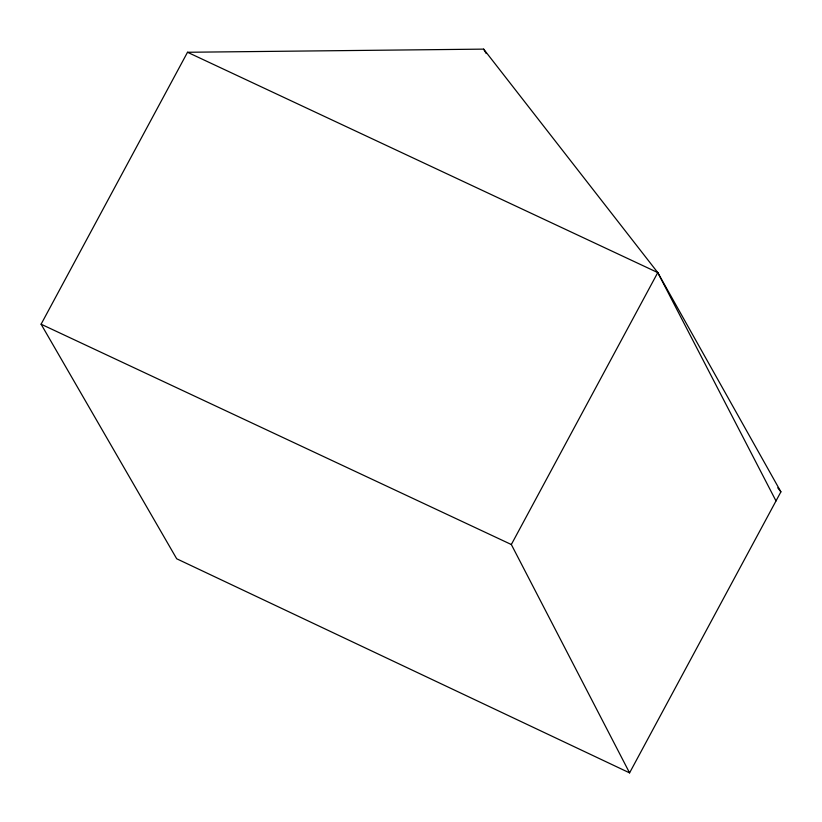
<?xml version="1.0" encoding="UTF-8"?>
<svg xmlns="http://www.w3.org/2000/svg" width="822" height="822" viewBox="0 0 822 822"><rect width="100%" height="100%" fill="white"/><g stroke="black" fill="none" stroke-linecap="round" stroke-linejoin="round"><path stroke-width="1.23" d="M41.1 324.207L187.519 52.269L483.655 49.125L657.764 272.585L780.9 491.844L629.58 772.875L176.699 558.775L41.1 324.207L511.335 544.524L629.58 772.875M511.335 544.524L657.764 272.585L187.519 52.269M777.746 487.795L780.9 491.844M483.655 49.125L486.213 53.543M657.764 272.585L775.999 500.937"/></g></svg>
